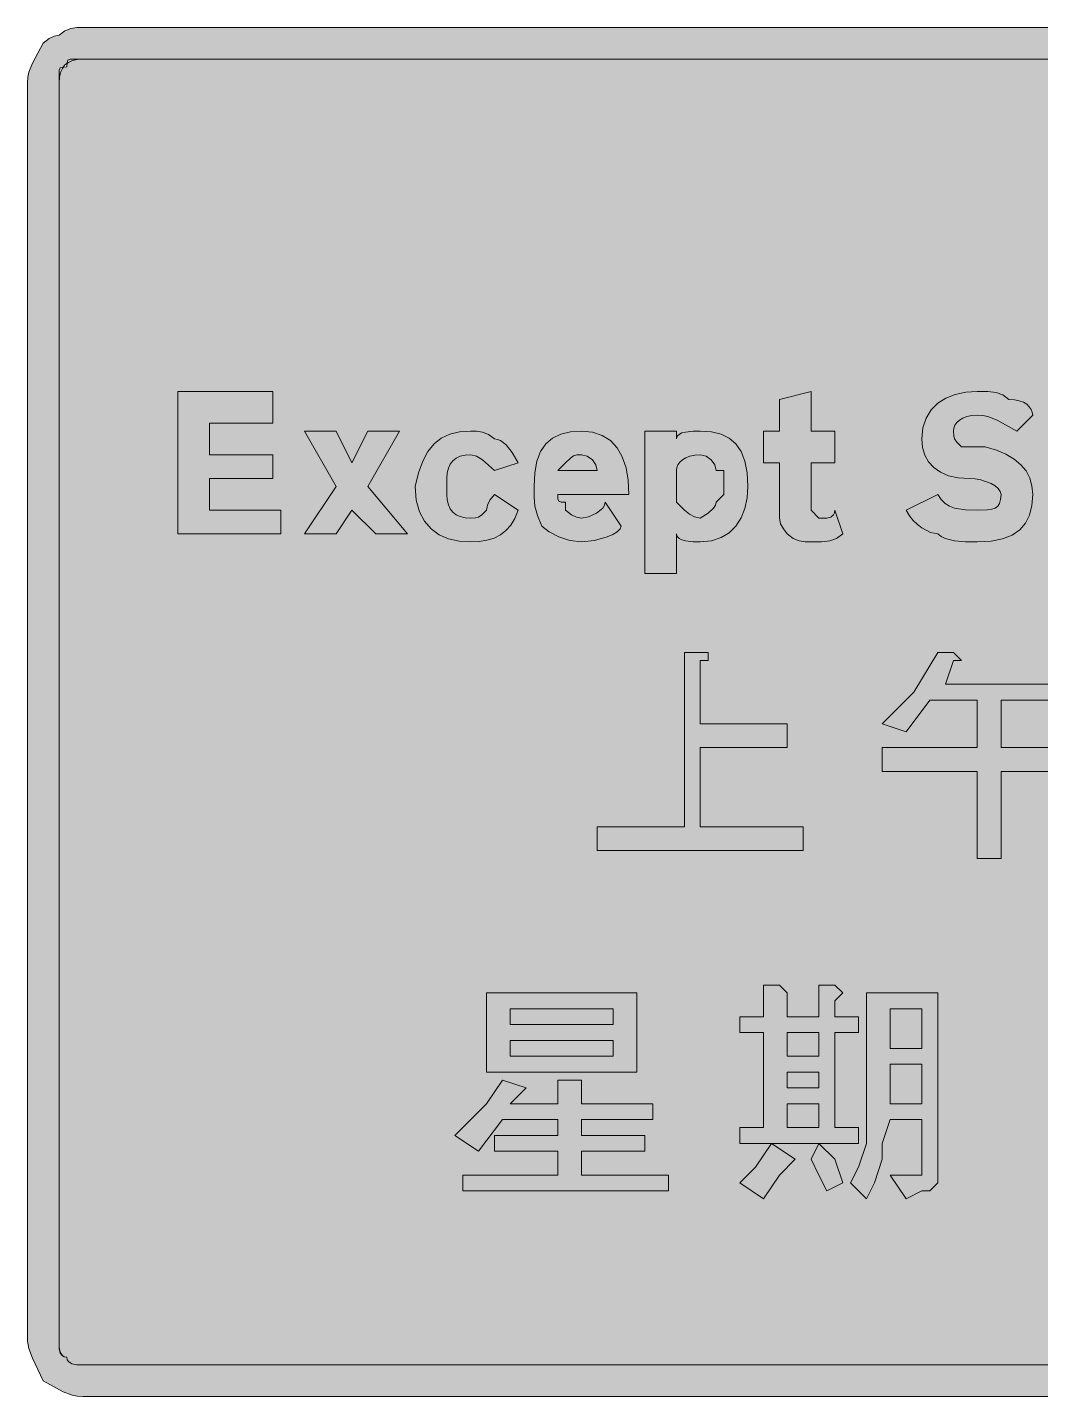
# Model space of a CAD drawing. Header units: metres. Extents: x 12 to 555, y 31 to 239.
# Drawn here: x 11.6 to 165.2, y 31 to 238.6 of the extents above; entities that cross this region are included whole.
import ezdxf

# ---------------------------------------------------------------- set-up
doc = ezdxf.new("R2010")
doc.units = ezdxf.units.M
doc.layers.add('FILL_BLACK_000000', color=7, linetype='Continuous', true_color=0x000000)
doc.layers.add('FILL_WHITE_FFFFFF', color=7, linetype='Continuous', true_color=0xffffff)

msp = doc.modelspace()

# ---------------------------------------------------------------- hatches: boundary and pattern name
at = {"layer": 'FILL_BLACK_000000', "true_color": 0x000000}
h = msp.add_hatch(color=7, dxfattribs=at)
h.dxf.hatch_style = 1
h.paths.add_polyline_path([(547.71, 238.54), (548.61, 238.41), (549.51, 238.05), (550.41, 237.36), (551.12, 237.34), (551.61, 237.21), (552.1, 236.85), (552.81, 236.16), (553.52, 235.28), (554.01, 234.51), (554.5, 233.97), (554.81, 233.81), (555.21, 233.76), (555.21, 230.16), (555.21, 39.36), (555, 38.25), (554.46, 36.81), (552.81, 33.36), (552.41, 33.31), (552.1, 33.17), (551.61, 32.76), (551.12, 32.35), (550.81, 32.21), (550.41, 32.16), (549.51, 31.47), (548.61, 31.11), (547.71, 30.98), (546.81, 30.96), (20.01, 30.96), (19.16, 31.01), (18.4, 31.17), (17.01, 31.71), (14.01, 33.36), (12.36, 36.81), (11.82, 38.25), (11.61, 39.36), (11.61, 230.16), (11.66, 231.01), (11.82, 231.77), (12.36, 233.16), (14.01, 236.16), (14.89, 236.85), (15.66, 237.21), (16.41, 237.36), (17.31, 238.05), (18.21, 238.41), (19.11, 238.54), (20.01, 238.56), (546.81, 238.56), (547.71, 238.54)])
h.paths.add_polyline_path([(18.43, 233.53), (17.82, 233.25), (17.31, 232.86), (16.92, 232.35), (16.63, 231.73), (16.47, 231), (16.41, 230.16), (16.41, 39.36), (16.41, 38.16), (16.56, 37.56), (16.92, 37.15), (17.21, 37.01), (17.61, 36.96), (17.66, 36.56), (17.82, 36.27), (18.36, 35.91), (19.13, 35.78), (20.01, 35.76), (546.81, 35.76), (547.71, 35.78), (548.61, 35.91), (549.51, 36.27), (550.41, 36.96), (551.01, 37.71), (551.42, 38.48), (551.61, 39.36), (551.61, 230.16), (551.42, 231.04), (551.01, 231.81), (550.41, 232.56), (549.51, 233.25), (548.61, 233.61), (547.71, 233.74), (546.81, 233.76), (20.01, 233.76), (19.17, 233.7), (18.43, 233.53)], flags=16)
h = msp.add_hatch(color=7, dxfattribs=at)
h.dxf.hatch_style = 1
h.paths.add_polyline_path([(39.21, 165.36), (50.01, 165.36), (50.01, 161.76), (34.41, 161.76), (34.41, 183.36), (48.81, 183.36), (48.81, 178.56), (39.21, 178.56), (39.21, 173.76), (48.81, 173.76), (48.81, 170.16), (39.21, 170.16), (39.21, 165.36)])
h = msp.add_hatch(color=7, dxfattribs=at)
h.dxf.hatch_style = 1
h.paths.add_polyline_path([(134.01, 177.36), (134.01, 172.56), (130.41, 172.56), (130.41, 166.56), (130.41, 165.36), (131.61, 164.16), (132.81, 164.16), (133.41, 164.31), (133.82, 164.67), (133.96, 164.96), (134.01, 165.36), (135.21, 161.76), (134.29, 161.07), (133.26, 160.71), (132, 160.58), (130.41, 160.56), (129.51, 160.58), (128.61, 160.71), (127.71, 161.07), (126.81, 161.76), (126.21, 162.51), (125.8, 163.28), (125.61, 164.16), (125.61, 172.56), (123.21, 172.56), (123.21, 177.36), (125.61, 177.36), (125.61, 182.16), (130.41, 183.36), (130.41, 177.36), (134.01, 177.36)])
h = msp.add_hatch(color=7, dxfattribs=at)
h.dxf.hatch_style = 1
h.paths.add_polyline_path([(152.03, 176.65), (152.16, 176.16), (152.52, 175.67), (153.21, 174.96), (156.81, 174.96), (158.5, 174.45), (159.96, 173.83), (161.2, 173.1), (162.21, 172.26), (163, 171.3), (163.56, 170.23), (163.9, 169.05), (164.01, 167.76), (163.9, 166.07), (163.54, 164.61), (162.93, 163.37), (162.06, 162.36), (160.9, 161.57), (159.45, 161.01), (157.69, 160.67), (155.61, 160.56), (153.83, 160.58), (152.16, 160.71), (150.72, 161.07), (150.11, 161.36), (149.61, 161.76), (148.52, 161.98), (147.21, 162.66), (146.54, 163.17), (145.9, 163.78), (145.31, 164.52), (144.81, 165.36), (149.61, 167.76), (150.11, 166.97), (150.72, 166.37), (151.4, 165.95), (152.16, 165.66), (153.83, 165.4), (155.61, 165.36), (157.18, 165.4), (157.8, 165.49), (158.31, 165.66), (158.7, 165.95), (158.98, 166.37), (159.15, 166.97), (159.21, 167.76), (159.1, 168.21), (158.8, 168.64), (158.32, 169.05), (157.71, 169.41), (156.17, 169.95), (155.31, 170.11), (154.41, 170.16), (152.72, 170.27), (151.26, 170.59), (150.02, 171.11), (149.01, 171.81), (148.22, 172.68), (147.66, 173.7), (147.32, 174.87), (147.21, 176.16), (147.37, 177.85), (147.85, 179.31), (148.6, 180.55), (149.61, 181.56), (150.84, 182.35), (152.27, 182.91), (153.87, 183.25), (155.61, 183.36), (157.2, 183.34), (158.46, 183.21), (159.49, 182.85), (160.41, 182.16), (161.25, 182.11), (161.98, 181.95), (162.6, 181.72), (163.11, 181.41), (163.5, 181.05), (163.78, 180.64), (163.95, 180.21), (164.01, 179.76), (161.61, 177.36), (158.61, 179.01), (157.22, 179.55), (156.46, 179.71), (155.61, 179.76), (154.77, 179.71), (154.03, 179.55), (153.42, 179.32), (152.91, 179.01), (152.52, 178.65), (152.23, 178.24), (152.07, 177.81), (152.01, 177.36), (152.03, 176.65)])
h = msp.add_hatch(color=7, dxfattribs=at)
h.dxf.hatch_style = 1
h.paths.add_polyline_path([(68.01, 177.36), (63.21, 168.96), (69.21, 161.76), (64.41, 161.76), (60.81, 165.36), (58.41, 161.76), (53.61, 161.76), (58.41, 168.96), (53.61, 177.36), (58.41, 177.36), (60.81, 172.56), (63.21, 177.36), (68.01, 177.36)])
h = msp.add_hatch(color=7, dxfattribs=at)
h.dxf.hatch_style = 1
h.paths.add_polyline_path([(79.71, 177.34), (80.61, 177.21), (81.51, 176.85), (82.41, 176.16), (82.86, 176.1), (83.31, 175.93), (84.21, 175.26), (85.11, 174.13), (86.01, 172.56), (82.41, 171.36), (80.61, 173.01), (79.71, 173.55), (78.81, 173.76), (77.97, 173.7), (77.23, 173.53), (76.62, 173.25), (76.11, 172.86), (75.72, 172.35), (75.43, 171.73), (75.27, 171), (75.21, 170.16), (75.21, 168.96), (75.21, 167.76), (75.27, 166.92), (75.43, 166.18), (75.72, 165.57), (76.11, 165.06), (76.62, 164.67), (77.23, 164.38), (77.97, 164.22), (78.81, 164.16), (79.52, 164.18), (80.01, 164.31), (80.5, 164.67), (81.21, 165.36), (81.36, 166.11), (81.72, 166.88), (82.41, 167.76), (86.01, 165.36), (85.5, 164.12), (84.88, 163.09), (84.15, 162.26), (83.31, 161.61), (82.35, 161.13), (81.28, 160.8), (80.1, 160.62), (78.81, 160.56), (77.07, 160.67), (75.47, 161.03), (74.04, 161.64), (72.81, 162.51), (71.8, 163.67), (71.05, 165.12), (70.57, 166.88), (70.41, 168.96), (70.92, 171.04), (71.55, 172.8), (72.33, 174.25), (73.26, 175.41), (74.36, 176.28), (75.64, 176.89), (77.12, 177.25), (78.81, 177.36), (79.71, 177.34)])
h = msp.add_hatch(color=7, dxfattribs=at)
h.dxf.hatch_style = 1
h.paths.add_polyline_path([(92.03, 167.07), (92.16, 166.71), (92.52, 166.58), (93.21, 166.56), (93.21, 165.36), (94.09, 164.67), (94.86, 164.31), (95.61, 164.16), (96.68, 164.37), (97.86, 164.91), (98.82, 165.68), (99.1, 166.11), (99.21, 166.56), (101.61, 162.96), (101.45, 162.51), (101.01, 162.08), (100.34, 161.67), (99.51, 161.31), (97.56, 160.77), (95.61, 160.56), (93.83, 160.77), (92.16, 161.31), (90.72, 162.08), (89.61, 162.96), (88.92, 164.57), (88.56, 165.96), (88.43, 167.35), (88.41, 168.96), (88.52, 171.04), (88.86, 172.8), (89.42, 174.25), (90.21, 175.41), (91.22, 176.28), (92.46, 176.89), (93.92, 177.25), (95.61, 177.36), (97.3, 177.19), (98.76, 176.7), (100, 175.9), (101.01, 174.81), (101.8, 173.43), (102.36, 171.79), (102.7, 169.9), (102.81, 167.76), (92.01, 167.76), (92.03, 167.07)])
h.paths.add_polyline_path([(97.8, 172.24), (97.26, 173.01), (96.49, 173.55), (95.61, 173.76), (94.9, 173.74), (94.41, 173.61), (93.92, 173.25), (93.21, 172.56), (92.01, 171.36), (98.01, 171.36), (97.8, 172.24)], flags=16)
h = msp.add_hatch(color=7, dxfattribs=at)
h.dxf.hatch_style = 1
h.paths.add_polyline_path([(120.36, 165.62), (119.8, 164.19), (119.01, 162.96), (118, 161.95), (116.76, 161.2), (115.3, 160.72), (113.61, 160.56), (112.54, 160.58), (111.36, 160.71), (110.83, 160.85), (110.4, 161.07), (110.12, 161.36), (110.01, 161.76), (110.01, 155.76), (105.21, 155.76), (105.21, 177.36), (110.01, 177.36), (110.01, 176.16), (110.12, 176.56), (110.4, 176.85), (110.83, 177.07), (111.36, 177.21), (112.54, 177.34), (113.61, 177.36), (115.3, 177.25), (116.76, 176.89), (118, 176.28), (119.01, 175.41), (119.8, 174.25), (120.36, 172.8), (120.7, 171.04), (120.81, 168.96), (120.7, 167.22), (120.36, 165.62)])
h.paths.add_polyline_path([(115.63, 165.68), (115.91, 166.11), (116.01, 166.56), (117.21, 167.76), (117.21, 171.36), (116.01, 171.36), (115.8, 172.24), (115.26, 173.01), (114.49, 173.55), (113.61, 173.76), (112.77, 173.71), (112.03, 173.55), (111.42, 173.32), (110.91, 173.01), (110.52, 172.65), (110.23, 172.24), (110.07, 171.81), (110.01, 171.36), (110.01, 167.76), (110.01, 166.56), (111.21, 165.36), (111.96, 164.76), (112.73, 164.35), (113.61, 164.16), (114.81, 164.91), (115.63, 165.68)], flags=16)
h = msp.add_hatch(color=7, dxfattribs=at)
h.dxf.hatch_style = 1
h.paths.add_polyline_path([(114.81, 143.76), (114.81, 142.56), (113.61, 142.56), (113.61, 132.96), (126.81, 132.96), (126.81, 129.36), (113.61, 129.36), (113.61, 117.36), (129.21, 117.36), (129.21, 113.76), (98.01, 113.76), (98.01, 117.36), (111.21, 117.36), (111.21, 143.76), (113.61, 143.76), (114.81, 143.76)])
h = msp.add_hatch(color=7, dxfattribs=at)
h.dxf.hatch_style = 1
h.paths.add_polyline_path([(146.01, 137.76), (149.61, 143.76), (152.01, 143.76), (153.21, 142.56), (152.01, 142.56), (150.81, 138.96), (170.01, 138.96), (170.01, 136.56), (159.21, 136.56), (159.21, 129.36), (172.41, 129.36), (172.41, 125.76), (159.21, 125.76), (159.21, 112.56), (155.61, 112.56), (155.61, 125.76), (141.21, 125.76), (141.21, 129.36), (155.61, 129.36), (155.61, 136.56), (148.41, 136.56), (144.81, 131.76), (141.21, 132.96), (146.01, 137.76)])
h = msp.add_hatch(color=7, dxfattribs=at)
h.dxf.hatch_style = 1
h.paths.add_polyline_path([(81.21, 92.16), (104.01, 92.16), (104.01, 80.16), (81.21, 80.16), (81.21, 92.16)])
h.paths.add_polyline_path([(84.81, 89.76), (84.81, 87.36), (100.41, 87.36), (100.41, 89.76), (84.81, 89.76)], flags=16)
h.paths.add_polyline_path([(100.41, 84.96), (84.81, 84.96), (84.81, 82.56), (100.41, 82.56), (100.41, 84.96)], flags=16)
h = msp.add_hatch(color=7, dxfattribs=at)
h.dxf.hatch_style = 1
h.paths.add_polyline_path([(126.81, 92.16), (126.81, 88.56), (131.61, 88.56), (131.61, 93.36), (134.01, 93.36), (135.21, 92.16), (134.01, 90.96), (134.01, 88.56), (137.61, 88.56), (137.61, 86.16), (134.01, 86.16), (134.01, 71.76), (137.61, 71.76), (137.61, 69.36), (119.61, 69.36), (119.61, 71.76), (123.21, 71.76), (123.21, 86.16), (119.61, 86.16), (119.61, 88.56), (123.21, 88.56), (123.21, 93.36), (125.61, 93.36), (126.81, 92.16)])
h.paths.add_polyline_path([(126.81, 77.76), (131.61, 77.76), (131.61, 80.16), (126.81, 80.16), (126.81, 77.76)], flags=16)
h.paths.add_polyline_path([(126.81, 75.36), (126.81, 71.76), (131.61, 71.76), (131.61, 75.36), (126.81, 75.36)], flags=16)
h.paths.add_polyline_path([(131.61, 86.16), (126.81, 86.16), (126.81, 82.56), (131.61, 82.56), (131.61, 86.16)], flags=16)
h = msp.add_hatch(color=7, dxfattribs=at)
h.dxf.hatch_style = 1
h.paths.add_polyline_path([(149.61, 64.56), (149.61, 63.36), (148.41, 62.16), (147.21, 62.16), (144.81, 60.96), (142.41, 64.56), (144.81, 64.56), (147.21, 64.56), (147.21, 65.76), (147.21, 72.96), (142.41, 72.96), (141.21, 69.36), (141.21, 66.96), (140.01, 63.36), (138.81, 60.96), (136.41, 63.36), (137.61, 65.76), (138.81, 69.36), (138.81, 72.96), (138.81, 78.96), (138.81, 92.16), (149.61, 92.16), (149.61, 65.76), (149.61, 64.56)])
h.paths.add_polyline_path([(142.41, 81.36), (142.41, 75.36), (147.21, 75.36), (147.21, 81.36), (142.41, 81.36)], flags=16)
h.paths.add_polyline_path([(147.21, 89.76), (142.41, 89.76), (142.41, 83.76), (147.21, 83.76), (147.21, 89.76)], flags=16)
h = msp.add_hatch(color=7, dxfattribs=at)
h.dxf.hatch_style = 1
h.paths.add_polyline_path([(84.81, 75.36), (92.01, 75.36), (92.01, 78.96), (95.61, 78.96), (95.61, 77.76), (95.61, 75.36), (106.41, 75.36), (106.41, 72.96), (95.61, 72.96), (95.61, 70.56), (105.21, 70.56), (105.21, 68.16), (95.61, 68.16), (95.61, 64.56), (108.81, 64.56), (108.81, 62.16), (77.61, 62.16), (77.61, 64.56), (92.01, 64.56), (92.01, 68.16), (82.41, 68.16), (82.41, 70.56), (92.01, 70.56), (92.01, 72.96), (83.61, 72.96), (80.01, 68.16), (76.41, 70.56), (81.21, 75.36), (83.61, 78.96), (87.21, 77.76), (84.81, 75.36)])
h = msp.add_hatch(color=7, dxfattribs=at)
h.dxf.hatch_style = 1
h.paths.add_polyline_path([(122.01, 65.76), (124.41, 69.36), (128.01, 66.96), (125.61, 64.56), (123.21, 60.96), (119.61, 63.36), (122.01, 65.76)])
h = msp.add_hatch(color=7, dxfattribs=at)
h.dxf.hatch_style = 1
h.paths.add_polyline_path([(134.01, 66.96), (135.21, 63.36), (132.81, 62.16), (131.61, 64.56), (130.41, 66.96), (131.61, 69.36), (134.01, 66.96)])
at = {"layer": 'FILL_WHITE_FFFFFF', "true_color": 0xffffff}
h = msp.add_hatch(color=7, dxfattribs=at)
h.dxf.hatch_style = 1
h.paths.add_polyline_path([(551.61, 39.36), (551.42, 38.48), (551.01, 37.71), (550.41, 36.96), (549.51, 36.27), (548.61, 35.91), (547.71, 35.78), (546.81, 35.76), (20.01, 35.76), (19.13, 35.78), (18.36, 35.91), (17.82, 36.27), (17.66, 36.56), (17.61, 36.96), (17.21, 37.01), (16.92, 37.17), (16.56, 37.71), (16.43, 38.48), (16.41, 39.36), (16.41, 230.16), (16.41, 231.36), (16.43, 232.05), (16.56, 232.41), (16.92, 232.54), (17.61, 232.56), (17.63, 233.25), (17.76, 233.61), (18.12, 233.74), (18.81, 233.76), (20.01, 233.76), (546.81, 233.76), (547.71, 233.7), (548.57, 233.53), (549.38, 233.25), (550.11, 232.86), (550.72, 232.35), (551.2, 231.73), (551.5, 231), (551.61, 230.16), (551.61, 39.36)])

# ---------------------------------------------------------------- linework, layer by layer
at = {"layer": 'FILL_BLACK_000000', "lineweight": 0, "true_color": 0x000000}
for points in [[(546.81, 30.96), (20.01, 30.96), (19.16, 31.01), (18.4, 31.17), (17.01, 31.71), (14.01, 33.36), (12.36, 36.81), (11.82, 38.25), (11.61, 39.36), (11.61, 230.16), (11.66, 231.01), (11.82, 231.77), (12.36, 233.16), (14.01, 236.16), (14.89, 236.85), (15.66, 237.21), (16.41, 237.36), (17.31, 238.05), (18.21, 238.41), (19.11, 238.54), (20.01, 238.56), (546.81, 238.56)], [(546.81, 233.76), (20.01, 233.76), (19.17, 233.7), (18.43, 233.53), (17.82, 233.25), (17.31, 232.86), (16.92, 232.35), (16.63, 231.73), (16.47, 231), (16.41, 230.16), (16.41, 39.36), (16.41, 38.16), (16.56, 37.56), (16.92, 37.15), (17.21, 37.01), (17.61, 36.96), (17.66, 36.56), (17.82, 36.27), (18.36, 35.91), (19.13, 35.78), (20.01, 35.76), (546.81, 35.76)]]:
    msp.add_lwpolyline(points, dxfattribs=at)
for points in [[(39.21, 165.36), (50.01, 165.36), (50.01, 161.76), (34.41, 161.76), (34.41, 183.36), (48.81, 183.36), (48.81, 178.56), (39.21, 178.56), (39.21, 173.76), (48.81, 173.76), (48.81, 170.16), (39.21, 170.16)], [(134.01, 177.36), (134.01, 172.56), (130.41, 172.56), (130.41, 166.56), (130.41, 165.36), (131.61, 164.16), (132.81, 164.16), (133.41, 164.31), (133.82, 164.67), (133.96, 164.96), (134.01, 165.36), (135.21, 161.76), (134.29, 161.07), (133.26, 160.71), (132, 160.58), (130.41, 160.56), (129.51, 160.58), (128.61, 160.71), (127.71, 161.07), (126.81, 161.76), (126.21, 162.51), (125.8, 163.28), (125.61, 164.16), (125.61, 172.56), (123.21, 172.56), (123.21, 177.36), (125.61, 177.36), (125.61, 182.16), (130.41, 183.36), (130.41, 177.36)], [(152.03, 176.65), (152.16, 176.16), (152.52, 175.67), (153.21, 174.96), (156.81, 174.96), (158.5, 174.45), (159.96, 173.83), (161.2, 173.1), (162.21, 172.26), (163, 171.3), (163.56, 170.23), (163.9, 169.05), (164.01, 167.76), (163.9, 166.07), (163.54, 164.61), (162.93, 163.37), (162.06, 162.36), (160.9, 161.57), (159.45, 161.01), (157.69, 160.67), (155.61, 160.56), (153.83, 160.58), (152.16, 160.71), (150.72, 161.07), (150.11, 161.36), (149.61, 161.76), (148.52, 161.98), (147.21, 162.66), (146.54, 163.17), (145.9, 163.78), (145.31, 164.52), (144.81, 165.36), (149.61, 167.76), (150.11, 166.97), (150.72, 166.37), (151.4, 165.95), (152.16, 165.66), (153.83, 165.4), (155.61, 165.36), (157.18, 165.4), (157.8, 165.49), (158.31, 165.66), (158.7, 165.95), (158.98, 166.37), (159.15, 166.97), (159.21, 167.76), (159.1, 168.21), (158.8, 168.64), (158.32, 169.05), (157.71, 169.41), (156.17, 169.95), (155.31, 170.11), (154.41, 170.16), (152.72, 170.27), (151.26, 170.59), (150.02, 171.11), (149.01, 171.81), (148.22, 172.68), (147.66, 173.7), (147.32, 174.87), (147.21, 176.16), (147.37, 177.85), (147.85, 179.31), (148.6, 180.55), (149.61, 181.56), (150.84, 182.35), (152.27, 182.91), (153.87, 183.25), (155.61, 183.36), (157.2, 183.34), (158.46, 183.21), (159.49, 182.85), (160.41, 182.16), (161.25, 182.11), (161.98, 181.95), (162.6, 181.72), (163.11, 181.41), (163.5, 181.05), (163.78, 180.64), (163.95, 180.21), (164.01, 179.76), (161.61, 177.36), (158.61, 179.01), (157.22, 179.55), (156.46, 179.71), (155.61, 179.76), (154.77, 179.71), (154.03, 179.55), (153.42, 179.32), (152.91, 179.01), (152.52, 178.65), (152.23, 178.24), (152.07, 177.81), (152.01, 177.36)], [(68.01, 177.36), (63.21, 168.96), (69.21, 161.76), (64.41, 161.76), (60.81, 165.36), (58.41, 161.76), (53.61, 161.76), (58.41, 168.96), (53.61, 177.36), (58.41, 177.36), (60.81, 172.56), (63.21, 177.36)], [(79.71, 177.34), (80.61, 177.21), (81.51, 176.85), (82.41, 176.16), (82.86, 176.1), (83.31, 175.93), (84.21, 175.26), (85.11, 174.13), (86.01, 172.56), (82.41, 171.36), (80.61, 173.01), (79.71, 173.55), (78.81, 173.76), (77.97, 173.7), (77.23, 173.53), (76.62, 173.25), (76.11, 172.86), (75.72, 172.35), (75.43, 171.73), (75.27, 171), (75.21, 170.16), (75.21, 168.96), (75.21, 167.76), (75.27, 166.92), (75.43, 166.18), (75.72, 165.57), (76.11, 165.06), (76.62, 164.67), (77.23, 164.38), (77.97, 164.22), (78.81, 164.16), (79.52, 164.18), (80.01, 164.31), (80.5, 164.67), (81.21, 165.36), (81.36, 166.11), (81.72, 166.88), (82.41, 167.76), (86.01, 165.36), (85.5, 164.12), (84.88, 163.09), (84.15, 162.26), (83.31, 161.61), (82.35, 161.13), (81.28, 160.8), (80.1, 160.62), (78.81, 160.56), (77.07, 160.67), (75.47, 161.03), (74.04, 161.64), (72.81, 162.51), (71.8, 163.67), (71.05, 165.12), (70.57, 166.88), (70.41, 168.96), (70.92, 171.04), (71.55, 172.8), (72.33, 174.25), (73.26, 175.41), (74.36, 176.28), (75.64, 176.89), (77.12, 177.25), (78.81, 177.36)], [(92.03, 167.07), (92.16, 166.71), (92.52, 166.58), (93.21, 166.56), (93.21, 165.36), (94.09, 164.67), (94.86, 164.31), (95.61, 164.16), (96.68, 164.37), (97.86, 164.91), (98.82, 165.68), (99.1, 166.11), (99.21, 166.56), (101.61, 162.96), (101.45, 162.51), (101.01, 162.08), (100.34, 161.67), (99.51, 161.31), (97.56, 160.77), (95.61, 160.56), (93.83, 160.77), (92.16, 161.31), (90.72, 162.08), (89.61, 162.96), (88.92, 164.57), (88.56, 165.96), (88.43, 167.35), (88.41, 168.96), (88.52, 171.04), (88.86, 172.8), (89.42, 174.25), (90.21, 175.41), (91.22, 176.28), (92.46, 176.89), (93.92, 177.25), (95.61, 177.36), (97.3, 177.19), (98.76, 176.7), (100, 175.9), (101.01, 174.81), (101.8, 173.43), (102.36, 171.79), (102.7, 169.9), (102.81, 167.76), (92.01, 167.76)], [(120.36, 165.62), (119.8, 164.19), (119.01, 162.96), (118, 161.95), (116.76, 161.2), (115.3, 160.72), (113.61, 160.56), (112.54, 160.58), (111.36, 160.71), (110.83, 160.85), (110.4, 161.07), (110.12, 161.36), (110.01, 161.76), (110.01, 155.76), (105.21, 155.76), (105.21, 177.36), (110.01, 177.36), (110.01, 176.16), (110.12, 176.56), (110.4, 176.85), (110.83, 177.07), (111.36, 177.21), (112.54, 177.34), (113.61, 177.36), (115.3, 177.25), (116.76, 176.89), (118, 176.28), (119.01, 175.41), (119.8, 174.25), (120.36, 172.8), (120.7, 171.04), (120.81, 168.96), (120.7, 167.22)], [(97.8, 172.24), (97.26, 173.01), (96.49, 173.55), (95.61, 173.76), (94.9, 173.74), (94.41, 173.61), (93.92, 173.25), (93.21, 172.56), (92.01, 171.36), (98.01, 171.36)], [(115.63, 165.68), (115.91, 166.11), (116.01, 166.56), (117.21, 167.76), (117.21, 171.36), (116.01, 171.36), (115.8, 172.24), (115.26, 173.01), (114.49, 173.55), (113.61, 173.76), (112.77, 173.71), (112.03, 173.55), (111.42, 173.32), (110.91, 173.01), (110.52, 172.65), (110.23, 172.24), (110.07, 171.81), (110.01, 171.36), (110.01, 167.76), (110.01, 166.56), (111.21, 165.36), (111.96, 164.76), (112.73, 164.35), (113.61, 164.16), (114.81, 164.91)], [(114.81, 143.76), (114.81, 142.56), (113.61, 142.56), (113.61, 132.96), (126.81, 132.96), (126.81, 129.36), (113.61, 129.36), (113.61, 117.36), (129.21, 117.36), (129.21, 113.76), (98.01, 113.76), (98.01, 117.36), (111.21, 117.36), (111.21, 143.76), (113.61, 143.76)], [(146.01, 137.76), (149.61, 143.76), (152.01, 143.76), (153.21, 142.56), (152.01, 142.56), (150.81, 138.96), (170.01, 138.96), (170.01, 136.56), (159.21, 136.56), (159.21, 129.36), (172.41, 129.36), (172.41, 125.76), (159.21, 125.76), (159.21, 112.56), (155.61, 112.56), (155.61, 125.76), (141.21, 125.76), (141.21, 129.36), (155.61, 129.36), (155.61, 136.56), (148.41, 136.56), (144.81, 131.76), (141.21, 132.96)], [(81.21, 92.16), (104.01, 92.16), (104.01, 80.16), (81.21, 80.16)], [(126.81, 92.16), (126.81, 88.56), (131.61, 88.56), (131.61, 93.36), (134.01, 93.36), (135.21, 92.16), (134.01, 90.96), (134.01, 88.56), (137.61, 88.56), (137.61, 86.16), (134.01, 86.16), (134.01, 71.76), (137.61, 71.76), (137.61, 69.36), (119.61, 69.36), (119.61, 71.76), (123.21, 71.76), (123.21, 86.16), (119.61, 86.16), (119.61, 88.56), (123.21, 88.56), (123.21, 93.36), (125.61, 93.36)], [(149.61, 64.56), (149.61, 63.36), (148.41, 62.16), (147.21, 62.16), (144.81, 60.96), (142.41, 64.56), (144.81, 64.56), (147.21, 64.56), (147.21, 65.76), (147.21, 72.96), (142.41, 72.96), (141.21, 69.36), (141.21, 66.96), (140.01, 63.36), (138.81, 60.96), (136.41, 63.36), (137.61, 65.76), (138.81, 69.36), (138.81, 72.96), (138.81, 78.96), (138.81, 92.16), (149.61, 92.16), (149.61, 65.76)], [(84.81, 89.76), (84.81, 87.36), (100.41, 87.36), (100.41, 89.76)], [(147.21, 89.76), (142.41, 89.76), (142.41, 83.76), (147.21, 83.76)], [(131.61, 86.16), (126.81, 86.16), (126.81, 82.56), (131.61, 82.56)], [(100.41, 84.96), (84.81, 84.96), (84.81, 82.56), (100.41, 82.56)], [(142.41, 81.36), (142.41, 75.36), (147.21, 75.36), (147.21, 81.36)], [(84.81, 75.36), (92.01, 75.36), (92.01, 78.96), (95.61, 78.96), (95.61, 77.76), (95.61, 75.36), (106.41, 75.36), (106.41, 72.96), (95.61, 72.96), (95.61, 70.56), (105.21, 70.56), (105.21, 68.16), (95.61, 68.16), (95.61, 64.56), (108.81, 64.56), (108.81, 62.16), (77.61, 62.16), (77.61, 64.56), (92.01, 64.56), (92.01, 68.16), (82.41, 68.16), (82.41, 70.56), (92.01, 70.56), (92.01, 72.96), (83.61, 72.96), (80.01, 68.16), (76.41, 70.56), (81.21, 75.36), (83.61, 78.96), (87.21, 77.76)], [(126.81, 77.76), (131.61, 77.76), (131.61, 80.16), (126.81, 80.16)], [(126.81, 75.36), (126.81, 71.76), (131.61, 71.76), (131.61, 75.36)], [(122.01, 65.76), (124.41, 69.36), (128.01, 66.96), (125.61, 64.56), (123.21, 60.96), (119.61, 63.36)], [(134.01, 66.96), (135.21, 63.36), (132.81, 62.16), (131.61, 64.56), (130.41, 66.96), (131.61, 69.36)]]:
    msp.add_lwpolyline(points, close=True, dxfattribs=at)
at = {"layer": 'FILL_WHITE_FFFFFF', "lineweight": 0, "true_color": 0xffffff}
msp.add_lwpolyline([(546.81, 35.76), (20.01, 35.76), (19.13, 35.78), (18.36, 35.91), (17.82, 36.27), (17.66, 36.56), (17.61, 36.96), (17.21, 37.01), (16.92, 37.17), (16.56, 37.71), (16.43, 38.48), (16.41, 39.36), (16.41, 230.16), (16.41, 231.36), (16.43, 232.05), (16.56, 232.41), (16.92, 232.54), (17.61, 232.56), (17.63, 233.25), (17.76, 233.61), (18.12, 233.74), (18.81, 233.76), (20.01, 233.76), (546.81, 233.76)], dxfattribs=at)

doc.saveas('drawing.dxf')
